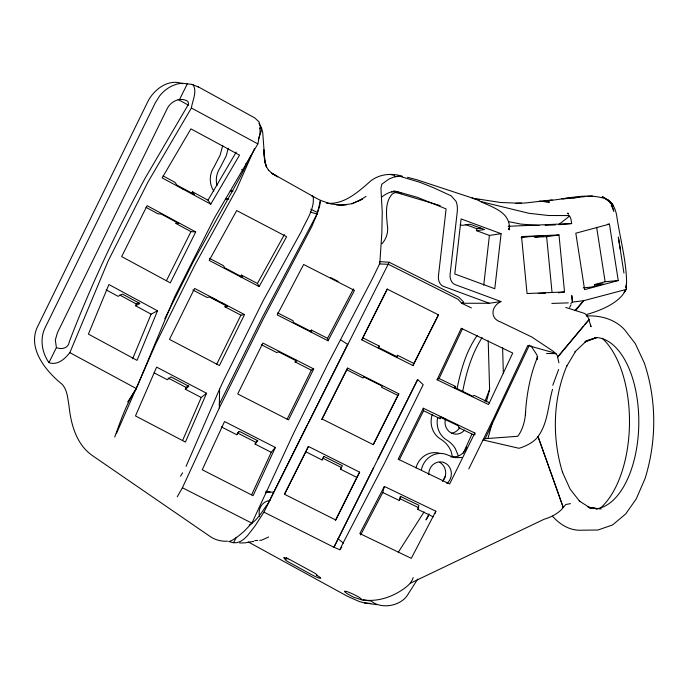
<?xml version="1.0" encoding="UTF-8"?>
<svg xmlns="http://www.w3.org/2000/svg" width="688" height="688" viewBox="0 0 688 688"><rect width="100%" height="100%" fill="white"/><g stroke="black" fill="none" stroke-linecap="round" stroke-linejoin="round"><path stroke-width="1.03" d="M177.237 496.822L182.415 487.74L219.3 407.932L219.601 389.098L223.97 379.673L263.263 300.501L301.249 231.581C306.083 220.556 314.992 208.636 313.109 196.433L271.622 173.161L277.78 176.825L272.027 173.376L272.396 173.651L268.466 170.177L268.759 170.564L266.376 166.72L264.708 161.147L266.566 167.227L264.854 161.671L264.158 156.486L263.839 149.812L264.94 162.291L262.721 132.474L261.44 127.564L258.946 123.229M626.286 288.986L624.188 292.211L626.286 288.986L626.527 282.854L625.968 287.558L626.226 285.58M509.189 229.749L509.584 226.3L509.189 229.749L508.991 227.977L509.206 229.31M501.088 233.688L461.089 218.93L454.794 273.97L494.792 288.736L501.088 233.688L489.417 235.425L476.612 230.695L476.836 228.717L480.774 228.132M483.733 285.176L489.417 235.425M475.124 198.952L417.014 179.809L407.502 177.306M475.176 198.617C486.88 206.056 508.475 209.505 509.361 226.335L508.277 226.3L571.659 223.557L571.126 220.134A8.247 6.545 74.9 0 0 569.569 216.084L568.271 215.568L568.391 214.794M462.689 391.498C466.249 372.681 471.727 353.838 482.125 337.584M457.047 388.737C460.814 370.153 466.12 351.215 477.145 335.529M114.741 437.018C120.735 420.402 126.48 403.46 136.31 388.548L174.546 297.018L214.424 217.967L257.871 143.895L259.909 133.825L260.219 126.463L259.023 121.853L254.766 117.906L198.505 86.963L191.9 84.392L182.268 83.231L177.083 84.005L172.12 85.862A37.522 34.864 -81.9 0 0 159.693 95.847L155.393 102.641L45.821 326.318C39.465 337.937 41.581 352.024 48.943 362.628C57.637 365.715 64.818 358.869 69.849 352.652L108.076 261.122L147.954 182.071L191.402 107.999C192.348 100.758 197.361 91.908 193.19 84.951L191.9 84.392M552.533 389.322C548.078 405.043 548.035 422.939 538.025 436.545L563.266 507.512L538.025 436.545M486.364 401.878L489.607 389.485L488.213 340.887M492.531 421.916L487.99 438.29M360.658 534.946L382.76 492.522L384.368 486.433L435.839 511.21L435.306 513.239M382.76 492.522L399.298 500.486L400.39 496.375L418.906 505.284L417.822 509.404L433.268 516.834M399.298 500.486L400.726 496.736M222.757 145.383L220.177 155.041L213.942 167.15A20.614 19.152 -81.9 0 0 213.813 191.169M228.278 148.178L226.214 155.909L219.988 168.01A20.614 19.152 -81.9 0 0 216.995 185.64M219.3 407.932L263.04 319.37L311.905 226.326L317.331 213.306L320.462 200.363L311.913 195.891L313.109 196.433M317.073 213.779L319.593 206.417L320.462 200.363L330.687 203.906L341.265 205.205L336.441 204.861M552.799 385.22L558.63 369.482M258.378 139.277L261.277 130.901L261.56 128.002M484.971 401.31L489.607 389.485M157.526 310.795L137.041 360.366L88.417 334.11L108.902 284.531L157.526 310.795L151.085 314.158L135.588 305.782L136.319 304.001L138.924 302.643M132.655 358.775L151.085 314.158M254.534 148.505L236.483 189.389L195.005 264.76L155.712 343.931L116.401 433.578M206.563 393.261L185.425 442.074L135.484 415.93L156.632 367.117L206.563 393.261L201.231 397.501L185.304 389.167L186.07 387.413L188.228 385.693M182.621 440.458L201.231 397.501M219.601 389.098L186.07 466.378M379.458 262.395L379.767 263.977L388.307 264.269L457.933 299.22L461.691 303.253L463.652 302.032L458.81 297.19L389.193 262.24L308.043 423.619M361.785 339.863L387.31 289.158L438.523 314.872L413.006 365.569L361.785 339.863L387.249 288.986M362.696 337.774L379.157 346.038L378.546 347.449L396.967 356.694L397.578 355.283L413.909 363.488L413.006 365.569M250.819 155.78L240.224 176.859L193.294 261.664L164.767 318.768M463.23 453.323L471.908 434.145M417.693 579.115L408.491 593.495C401.818 606.223 381.367 609.671 371.271 601.08L363.195 599.927C377.815 602.043 392.427 596.935 404.252 588.515C408.199 585.626 411.768 582.409 413.187 577.585M221.33 426.87L236.758 434.739L238.676 431.686M275.363 447.449L253.072 495.678L202.246 469.766L224.537 421.538L275.363 447.449L271.253 452.317L255.042 444.052L257.51 440.346M251.636 494.758L271.253 452.317M347.664 344.258L263.925 512.139L254.904 526.139L247.25 535.961L243.733 539.28L240.336 541.525L236.964 542.677L233.559 542.737L228.734 541.551L231.589 540.605L236.913 537.294L243.93 531.514L251.885 523.155L293.26 433.982L327.643 364.356L372.432 278.657L379.802 263.435L381.84 233.026L382.236 212.179L380.928 188.142L381.831 184.178L389.107 178.949L394.551 176.782L400.046 176.36L419.981 182.337L433.638 187.772L451.242 195.891L456.024 201.309A20.657 13.803 -69.7 0 1 457.228 211.99L450.081 274.503A8.247 5.762 81.6 0 0 454.931 284.548L500.976 301.542C491.421 305.936 489.4 318.26 500.572 321.967L531.669 336.939L553.436 351.405L557.203 355.232L558.897 362.791M465.036 450.958L466.799 447.148L464.727 450.872A14.68 13.64 -81.9 0 1 456.565 456.634L450.855 456.961M529.416 345.109L485.169 438.686L483.088 439.976L518.984 448.284A23.925 11.816 -19.5 0 0 538.136 436.545M437.069 379.767L461.261 328.279L512.732 353.056L488.549 404.553L437.069 379.767L439.09 378.52L462.362 328.976M454.768 388.342L455.637 386.484L439.09 378.52M219.188 404.449L262.558 316.901L316.858 214.415M417.668 379.406L333.929 547.278L263.925 512.139M259.668 128.794L260.597 126.893M287.937 558.776A7.215 0.826 25.8 0 1 290.431 559.903L313.195 572.313A7.215 0.877 26.1 0 1 316.463 575.177A7.215 0.877 26.1 0 1 320.23 578.281A7.215 0.877 26.1 0 1 311.578 574.643L289.072 562.302A7.215 0.877 26.1 0 1 285.83 559.404L286.733 557.572M244.532 314.571L194.592 288.427L169.48 339.382L219.42 365.526L244.532 314.571L240.886 315.164L224.967 306.831L225.87 304.999M216.729 364.201L240.886 315.164M313.702 368.949L288.547 419.886L237.721 393.975L262.876 343.045L313.702 368.949L311.337 370.196L295.126 361.931L296.029 360.099M287.128 419.207L311.337 370.196M423.352 408.233L398.189 459.171L449.66 483.956L474.832 433.019L423.352 408.233L423.567 410.736L399.35 459.756M423.567 410.736L440.114 418.708L441.017 416.868M468.786 468.906L493.563 418.545L527.834 345.462L555.448 353.245M48.943 362.628L56.399 347.621L55.315 340.001L57.448 332.691L167.021 109.014C170.521 101.377 180.265 96.561 187.858 101.377L188.632 104.026L145.185 178.097C116.504 231.03 90.773 285.486 69.307 341.747C68.533 348.171 61.825 349.865 56.399 347.621M179.62 99.356L187.377 83.747M284.651 493.812L308.405 446.452L359.618 472.157L335.77 520.016L284.557 494.302L308.405 446.452M305.635 451.698L322.096 459.962L323.885 456.471M359.618 472.157L356.848 477.412L340.517 469.207L341.377 467.487L322.947 458.242M335.383 520.481L356.848 477.412M373.386 468.098L333.929 547.278L339.881 549.746L341.755 547.175M166.487 280.627L190.963 231.624L195.719 231.933L170.289 282.863L121.664 256.598L147.094 205.678L195.719 231.933M233.559 542.737L236.294 537.268M307.08 425.253L268.019 503.616C262.188 510.995 257.656 520.283 249.176 525.064M321.631 419.671L346.167 370.694M347.612 368.097L322.113 419.001L373.326 444.706L398.825 393.811L347.612 368.097L346.649 369.731L363.109 377.996L363.754 376.895L382.184 386.14L381.53 387.249L397.862 395.445L398.825 393.811M373.326 444.422L397.862 395.445M378.047 458.767L417.719 379.587L423.189 384.669L384.119 463.97L344.439 540.398A16.521 1.29 -64.3 0 0 339.881 549.746M378.237 347.861L379.157 346.038M396.658 357.106L397.578 355.283M413.909 363.488L438.462 314.7M429.02 513.867L425.975 519.93L428.263 516.344M384.368 486.433L359.815 533.561L411.286 558.346L435.839 511.21M417.822 509.404L418.7 507.71L400.184 498.791M310.4 331.874L311.346 330.059L327.557 338.324L328.038 340.784L277.212 314.88L303.632 264.484L354.458 290.396L328.038 340.784M327.557 338.324L353.477 288.883M322.096 459.962L323.962 456.419L342.383 465.664L340.517 469.207M569.587 307.467L571.006 304.784M240.516 276.92L241.505 275.123L257.432 283.456L259.144 286.561L286.621 236.706L236.689 210.562L209.212 260.417L259.144 286.561M257.432 283.456L284.385 234.556M442.84 480.809L445.454 476.156M570.799 303.503L572.416 302.101L583.691 300.682L625.874 289.519C620.309 302.488 600.951 310.486 586.95 314.399M191.462 193.569L192.502 191.806L208 200.182L210.777 204.155L239.536 155.127L190.911 128.862L162.153 177.9L210.777 204.155M208 200.182L236.216 152.082M180.488 476.199L182.621 472.854M398.257 552.335L424.118 511.881M127.633 402.041L136.31 388.548L69.849 352.652M563.154 507.512L565.828 504.502L570.55 503.642M576.157 309.961L583.691 300.682L574.772 310.641M583.415 326.138L557.667 356.891M584.766 324.512L589.091 319.628A12.384 8.634 37 0 0 584.826 313.513L565.742 307.433M589.091 319.628L557.934 356.9M236.758 434.739L239.536 431.445L257.819 440.767L255.042 444.052M381.565 197.164C385.882 193.749 391.343 190.757 397.028 191.582L417.289 197.293L446.108 208.92L438.411 276.241A8.247 5.762 81.6 0 0 443.261 286.285L489.314 303.27L500.976 301.542M185.304 389.167L188.908 386.303L170.942 376.895L167.347 379.759L154.129 372.844M558.553 224.752L569.569 216.084M455.637 386.484L454.278 387.327L472.794 396.245L474.152 395.402L489.607 402.841M358.732 200.913L366.068 196.407M135.588 305.782L139.931 303.511L122.438 294.068L118.095 296.339L106.141 289.88M295.126 361.931L296.726 361.088L278.442 351.774L276.843 352.609L261.414 344.748M410.633 583.089L544.113 519.251A23.925 11.816 -19.5 0 0 563.266 507.512M268.638 537.001L261.612 540.183L259.651 540.295M597.193 337.559L585.686 341.153L596.212 337.619L584.766 342.151L585.548 341.773L574.987 351.886L575.538 351.353L566.585 366.437L566.817 365.887C552.817 399.513 551.896 437.946 562.612 472.622L562.423 472.131L570.111 489.091L579.855 501.569L579.279 500.967L590.33 508.054L589.521 507.641L601.149 508.948M609.439 224.116L575.813 233.215L584.611 289.639L618.237 280.541L609.439 224.116L607.427 224.297M594.724 286.672L594.406 284.643L605.13 281.736L618.237 280.541M253.726 541.361L244.945 542.866L239.605 542.978M626.037 289.149L625.874 289.519M394.551 176.782L398.533 176.111M224.967 306.831L227.427 306.427L209.462 297.027L207.002 297.422L192.838 290.009M351.112 203.872L341.196 205.153L346.528 204.809M552.24 199.924L525.589 202.951L515.673 203.424L521.616 203.313L500.546 202.478L472.097 198.101M476.612 230.695L484.49 229.525L470.102 224.219L462.224 225.389L460.255 224.658M543.52 201.283L545.636 200.991M548.809 200.535C566.422 199.081 584.723 193.259 602.198 197.817M521.151 237.756L529.502 236.612L542.987 236.027L534.628 237.179L546.625 236.663L559 234.961L564.53 291.936L558.346 292.796M462.147 457.468L455.164 457.64L448.516 455.361A20.614 19.152 -81.9 0 0 421.374 469.698M391.558 191.84L395.514 191.35L401.018 193.027L398.283 192.468L394.835 192.735A8.058 7.482 -81.9 0 0 392.1 194.214C384.85 202.203 386.389 214.57 387.241 224.486A20.614 19.152 -81.9 0 1 381.952 243.724M563.008 198.952L579.219 197.293L573.336 197.869M559.559 224.666L571.659 223.557M594.406 284.643L603.256 283.834L591.164 287.111L583.295 287.825M561.494 198.737L576.441 197.387M579.649 197.103L584.981 196.622M587.122 196.424L592.454 195.942M568.305 302.883L551.836 303.425M485.169 438.686L517.694 436.295L518.219 435.599A32.981 17.14 -89.3 0 0 525.658 411.974M254.749 540.596L257.69 540.415M559 234.961L521.53 236.569L527.051 293.544L564.53 291.936M538.188 293.449L545.446 293.14M545.171 225.311L555.414 224.942M227.547 541.189C221.45 541.576 215.215 539.968 210.158 536.511L92.777 455.852C76.342 444.663 70.933 424.358 68.981 405.645C67.639 398.335 67.398 389.915 62.015 384.188C45.477 370.866 26.299 347.423 38.27 325.235L147.843 101.566C153.888 89.371 168.655 78.286 182.595 83.738M489.314 303.27L461.691 303.253L471.409 307.932M568.271 215.568L548.413 215.507L528.805 213.271L481.075 201.636M586.288 315.981C600.375 315.19 614.952 319.103 624.73 329.879L635.359 343.716L644.346 363.066C656.816 400.278 656.696 441.283 645.017 478.676L636.262 498.852L625.796 513.841L612.544 524.961L597.906 530.018L581.575 530.199A107.19 55.694 -89.3 0 1 552.473 516.224M546.547 353.494L556.205 353.615M402.489 176.24C390.44 172.593 377.256 174.167 368.037 183.352C356.427 193.362 342.839 205.05 326.336 203.192M539.409 201.102L549.549 202.083L542.454 201.395M379.303 261.595L389.193 262.24M539.031 225.526L520.764 224.082L508.415 221.588M248.291 541.946L347.569 596.35L359.334 601.553L364.52 602.937L370.798 603.471M364.52 602.937L376.603 604.657M601.914 197.37L603.729 197.886L601.871 197.361L603.333 197.697M589.521 507.641L597.356 508.836M587.836 506.936L597.287 508.776M390.414 174.511L394.516 175.431M472.381 198.325L479.519 199.924M393.502 190.929L395.488 191.384M310.228 212.059L317.331 214.071M394.981 192.158L440.217 205.6M465.329 224.469L476.836 228.717M197.387 86.533L198.505 86.963M610.282 203.588C612.019 201.507 592.144 190.593 609.499 201.059C613.997 205.084 616.035 210.967 616.878 216.797C620.12 238.676 626.312 260.374 626.605 282.605M310.735 209.221L317.237 212.351M442.874 417.762L445.652 419.104M474.084 435.057L458.629 427.618L458.492 425.932L439.967 417.014L440.114 418.708M391.128 354.337L395.738 356.651M330.782 277.608L338.092 281.332M277.634 312.877L293.062 320.737L293.389 322.405L311.673 331.728L311.346 330.059M237.566 433.001L255.85 442.324M182.415 487.74L251.885 523.155M209.384 258.301L223.548 265.723L224.701 267.813L242.666 277.212L241.505 275.123M211.689 297.577L216.419 300.045M222.086 303.021L223.978 304.01M168.104 378.004L186.07 387.413M191.402 107.999L257.871 143.895M163.056 175.904L175.01 182.363L176.876 185.046L194.369 194.489L192.502 191.806M182.26 188.598L184.1 189.596M146.011 207.346L157.965 213.805L161.173 214.011L178.665 223.462L175.457 223.247L190.963 231.624M119.755 295.049L136.319 304.001M604.546 198.144L608.751 201.008M178.115 99.502L188.435 105.161M359.566 597.537L362.825 600.263L353.838 597.253A10.2 1.247 26.1 0 1 345.049 591.19A10.2 1.247 26.1 0 1 359.506 597.519M340.44 339.674L347.715 344.447M608.682 200.543L607.573 199.666L612.071 203.889L611.211 202.745L613.498 206.03L611.211 202.745M338.023 538.764L343.475 543.133M530.921 345.746L536.872 354.845A4.119 2.141 -89.3 0 1 536.803 359.643A107.19 55.694 -89.3 0 1 537.552 357.769M611.297 205.308L612.32 207.028M611.314 204.663L613.808 211.276L612.827 207.896M588.833 319.619L591.052 326.714L590.381 324.684M458.26 455.688L455.241 448.438A27.253 25.318 -81.9 0 0 446.718 440.019A20.614 19.152 -81.9 0 1 437.74 417.332M620.232 249.065L618.331 237.042L623.947 273.05M596.659 227.401L605.13 281.736M245.719 163.787L246.063 166.47M452.446 456.772L451.027 451.087L449.204 447.578A27.253 25.318 -81.9 0 0 440.681 439.159A20.614 19.152 -81.9 0 1 432.288 414.417M546.625 236.663L552.051 292.589M474.832 433.019L474.978 434.687M502.61 347.793L503.349 373.446M285.83 559.404A7.215 0.877 26.1 0 1 287.954 558.794M525.383 415.139A107.19 55.694 -89.3 0 1 537.741 356.651M594.724 337.481A85.751 44.557 -89.3 0 1 638.808 420.721A85.751 44.557 -89.3 0 1 595.782 508.862M232.768 190.456A12.16 11.3 -81.9 0 1 230.833 190.937M459.79 427.532A12.16 11.3 -81.9 0 1 451.672 433.156M227.418 199.425A20.614 19.152 -81.9 0 1 225.526 199.15M464.606 430.086A12.16 11.3 -81.9 0 1 451.018 432.838A12.16 11.3 -81.9 0 1 445.299 419.508M428.727 474.686A12.16 11.3 -81.9 0 1 444.912 462.947A12.16 11.3 -81.9 0 1 446.856 483.561M241.651 169.454A12.16 11.3 -81.9 0 1 243.208 170.727M232.948 191.668A12.16 11.3 -81.9 0 1 230.179 190.619M228.812 199.219A20.614 19.152 -81.9 0 1 227.057 198.454M415.956 467.866A20.614 19.152 -81.9 0 1 440.114 453.435M259.591 516.456A12.16 11.3 -81.9 0 1 270.014 500.537M265.706 491.241A20.614 19.152 -81.9 0 1 270.1 492.032M265.516 492.875A20.614 19.152 -81.9 0 1 273.523 492.29M439.692 462.362A12.16 11.3 -81.9 0 1 442.659 481.299M602.232 338.298A93.585 48.624 -89.3 0 1 629.477 424.161A93.585 48.624 -89.3 0 1 599.652 508.733M362.163 199.202L351.895 203.768L362.163 199.202M568.064 213.435L567.729 213.065L568.262 213.848L568.064 213.435M572.416 302.101L571.797 295.702L572.416 302.101"/></g></svg>
